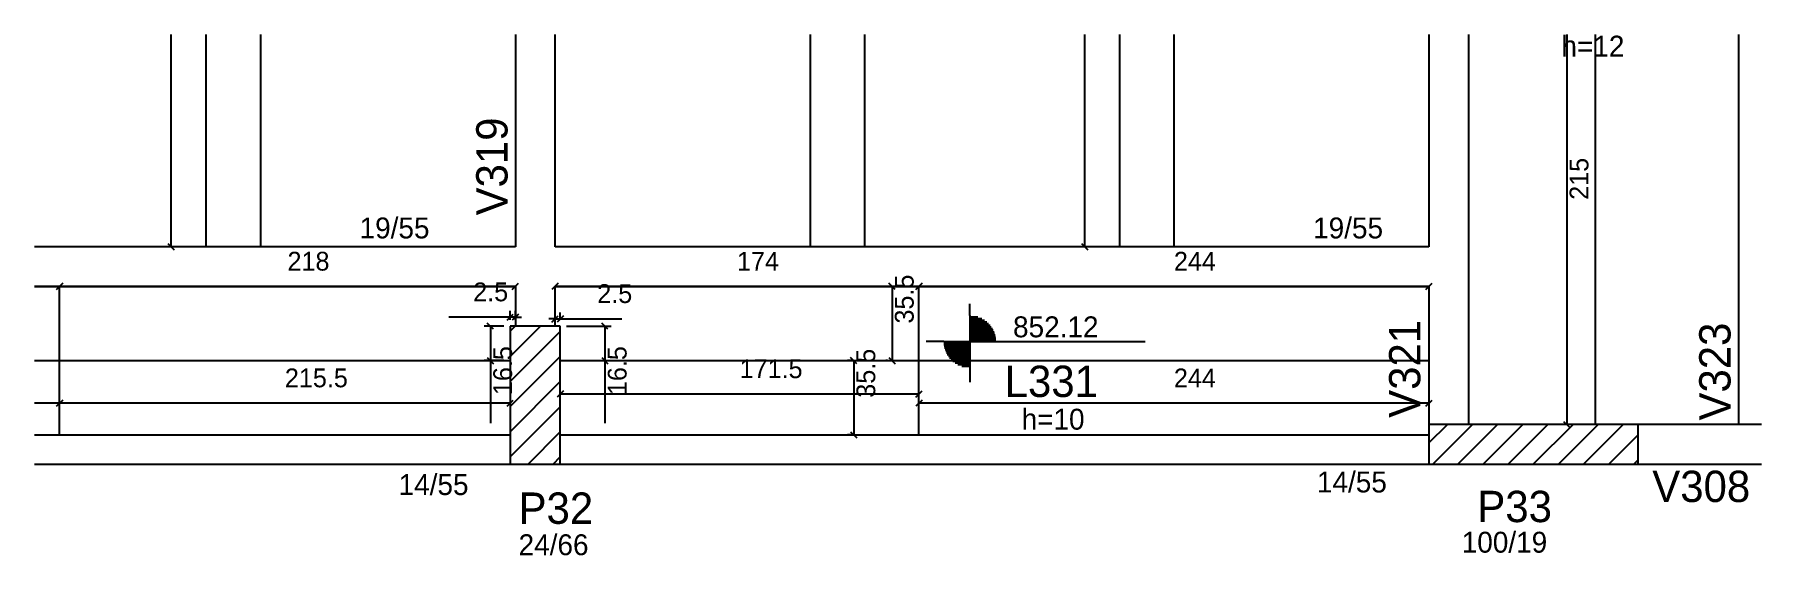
# Model space of a CAD drawing. Header units: metres. Extents: x 4666 to 5492, y 1520 to 1769.
import ezdxf

# ---------------------------------------------------------------- set-up
doc = ezdxf.new("R2010")
doc.units = ezdxf.units.M
for name, color, linetype in [('3', 7, 'Continuous'), ('4', 7, 'Continuous'), ('7', 7, 'Continuous'), ('Painéis', 7, 'Continuous')]:
    doc.layers.add(name, color=color, linetype=linetype)

msp = doc.modelspace()

# ---------------------------------------------------------------- linework, layer by layer
at = {"layer": '3', "color": 3, "lineweight": 25}
for p, q in [((5113.45, 1635.05), (5113.45, 1640.55)), ((4893.57, 1615.47), (4908.03, 1629.94)), ((4893.57, 1627.49), (4896.01, 1629.94)), ((4893.57, 1603.45), (4917.57, 1627.45)), ((5113.45, 1635.05), (5113.45, 1610.05)), ((5113.45, 1634.44), (5117.3, 1634.44)), ((5113.45, 1633.65), (5119.2, 1633.65)), ((5113.45, 1632.85), (5120.53, 1632.85)), ((5113.45, 1632.06), (5121.56, 1632.06)), ((5113.45, 1631.27), (5122.41, 1631.27)), ((5113.45, 1630.48), (5123.12, 1630.48)), ((5113.45, 1629.68), (5123.72, 1629.68)), ((5113.45, 1628.89), (5124.23, 1628.89)), ((5113.45, 1628.1), (5124.66, 1628.1)), ((5113.45, 1627.3), (5125.01, 1627.3)), ((5100.95, 1622.55), (5092.53, 1622.55)), ((5100.95, 1622.55), (5125.95, 1622.55)), ((5113.45, 1621.75), (5100.95, 1621.75)), ((5113.45, 1620.96), (5101.06, 1620.96)), ((5113.45, 1620.17), (5101.18, 1620.17)), ((5113.45, 1619.38), (5101.36, 1619.38)), ((5113.45, 1626.51), (5125.31, 1626.51)), ((5113.45, 1625.72), (5125.55, 1625.72)), ((5113.45, 1624.93), (5125.73, 1624.93)), ((5113.45, 1624.13), (5125.85, 1624.13)), ((5113.45, 1623.34), (5125.95, 1623.34)), ((5125.95, 1622.55), (5197.38, 1622.55)), ((4893.57, 1591.43), (4917.57, 1615.43)), ((5113.45, 1618.58), (5101.6, 1618.58)), ((5113.45, 1617.79), (5101.9, 1617.79)), ((5113.45, 1617), (5102.25, 1617)), ((5113.45, 1616.2), (5102.68, 1616.2)), ((5113.45, 1615.41), (5103.19, 1615.41)), ((5113.45, 1614.62), (5103.79, 1614.62)), ((5113.45, 1613.83), (5104.5, 1613.83)), ((5113.45, 1613.03), (5105.35, 1613.03)), ((5113.45, 1612.24), (5106.38, 1612.24)), ((5113.45, 1611.45), (5107.71, 1611.45)), ((4893.57, 1579.41), (4917.57, 1603.41)), ((5113.45, 1610.65), (5109.61, 1610.65)), ((5113.45, 1610.05), (5113.45, 1603.18)), ((4893.57, 1567.39), (4917.57, 1591.39)), ((4666.07, 1577.94), (4893.57, 1577.94)), ((4902.14, 1563.94), (4917.57, 1579.37)), ((4917.57, 1577.94), (5333.07, 1577.94)), ((5333.07, 1574.14), (5341.87, 1582.94)), ((5334.89, 1563.94), (5353.89, 1582.94)), ((5346.91, 1563.94), (5365.91, 1582.94)), ((5358.93, 1563.94), (5377.93, 1582.94)), ((5370.95, 1563.94), (5389.95, 1582.94)), ((5382.97, 1563.94), (5401.97, 1582.94)), ((5394.99, 1563.94), (5413.99, 1582.94)), ((5407.01, 1563.94), (5426.01, 1582.94)), ((5419.03, 1563.94), (5433.07, 1577.97)), ((4666.07, 1563.94), (4893.57, 1563.94)), ((4914.16, 1563.94), (4917.57, 1567.35)), ((4917.57, 1563.94), (5333.07, 1563.94)), ((5431.05, 1563.94), (5433.07, 1565.95))]:
    msp.add_line(p, q, dxfattribs=at)
for points in [[(4896.07, 1769.49), (4896.07, 1667.94)], [(4915.07, 1667.94), (4915.07, 1769.49)], [(5333.07, 1769.49), (5333.07, 1667.94)], [(5352.07, 1658.44), (5352.07, 1769.49)], [(5481.07, 1769.49), (5481.07, 1582.94)], [(4896.07, 1667.94), (4666.07, 1667.94)], [(5333.07, 1667.94), (4915.07, 1667.94)], [(5352.07, 1582.94), (5352.07, 1658.44)], [(4666.07, 1648.94), (4896.07, 1648.94)], [(4896.07, 1648.94), (4896.07, 1629.94)], [(4915.07, 1648.94), (5333.07, 1648.94)], [(4915.07, 1629.94), (4915.07, 1648.94)], [(5333.07, 1648.94), (5333.07, 1582.94)], [(5481.07, 1582.94), (5433.07, 1582.94)], [(5492.11, 1582.94), (5481.07, 1582.94)], [(5433.07, 1563.94), (5490.57, 1563.94)], [(5490.57, 1563.94), (5492.11, 1563.94)]]:
    msp.add_lwpolyline(points, dxfattribs=at)
at = {"layer": '7', "color": 7, "lineweight": 25}
for points in [[(4917.57, 1629.94), (4893.57, 1629.94)], [(4893.57, 1629.94), (4893.57, 1563.94)], [(4917.57, 1563.94), (4917.57, 1629.94)], [(5433.07, 1582.94), (5333.07, 1582.94)], [(5333.07, 1582.94), (5333.07, 1563.94)], [(5433.07, 1563.94), (5433.07, 1582.94)], [(4893.57, 1563.94), (4917.57, 1563.94)], [(5333.07, 1563.94), (5433.07, 1563.94)]]:
    msp.add_lwpolyline(points, dxfattribs=at)
at = {"layer": 'Painéis', "color": 4, "lineweight": 25}
for p, q in [((4731.33, 1769.49), (4731.33, 1667.94)), ((5168.33, 1769.49), (5168.33, 1667.94)), ((5398.94, 1769.49), (5398.94, 1582.89)), ((4678.07, 1648.94), (4666.07, 1648.94)), ((4896.07, 1648.94), (4678.07, 1648.94)), ((5089.07, 1648.94), (4915.07, 1648.94)), ((5074.04, 1648.94), (5073.28, 1648.94)), ((5076.28, 1648.94), (5076.28, 1613.44)), ((5333.07, 1648.94), (5089.07, 1648.94)), ((4893.57, 1632.94), (4893.57, 1637.24)), ((4896.07, 1632.94), (4896.07, 1637.24)), ((4915.07, 1632.94), (4915.07, 1636.42)), ((4917.57, 1632.94), (4917.57, 1636.42)), ((4893.57, 1634.24), (4864.21, 1634.24)), ((4890.57, 1629.94), (4881.1, 1629.94)), ((4884.1, 1629.94), (4884.1, 1613.44)), ((4896.07, 1634.24), (4893.57, 1634.24)), ((4896.07, 1634.24), (4899.07, 1634.24)), ((4915.07, 1633.42), (4912.07, 1633.42)), ((4915.07, 1633.42), (4917.57, 1633.42)), ((4917.57, 1633.42), (4946.92, 1633.42)), ((4920.57, 1629.94), (4941.87, 1629.94)), ((4938.87, 1629.94), (4938.87, 1613.44)), ((4890.57, 1613.44), (4881.1, 1613.44)), ((4884.1, 1613.44), (4884.1, 1583.47)), ((4920.57, 1613.44), (4941.87, 1613.44)), ((4938.87, 1613.44), (4938.87, 1583.47)), ((5056.8, 1613.44), (5054.91, 1613.44)), ((5057.91, 1613.44), (5057.91, 1577.94)), ((5074.04, 1613.44), (5073.28, 1613.44)), ((5089.07, 1597.46), (4917.57, 1597.46)), ((4678.07, 1593.1), (4666.07, 1593.1)), ((4893.57, 1593.1), (4678.07, 1593.1)), ((5333.07, 1593.1), (5089.07, 1593.1)), ((5056.8, 1577.94), (5054.91, 1577.94))]:
    msp.add_line(p, q, dxfattribs=at)
at = {"layer": 'Painéis', "color": 200, "lineweight": 25}
for p, q in [((4748.08, 1769.49), (4748.08, 1667.94)), ((4774.08, 1769.49), (4774.08, 1667.94)), ((5037.08, 1769.49), (5037.08, 1667.94)), ((5063.08, 1769.49), (5063.08, 1667.94)), ((5185.08, 1769.49), (5185.08, 1667.94)), ((5211.08, 1769.49), (5211.08, 1667.94)), ((5412.57, 1769.49), (5412.57, 1582.89)), ((4678.07, 1577.94), (4678.07, 1648.94)), ((5089.07, 1577.94), (5089.07, 1648.94)), ((4666.07, 1613.44), (4893.57, 1613.44)), ((4917.57, 1613.44), (5333.07, 1613.44))]:
    msp.add_line(p, q, dxfattribs=at)
at = {"layer": 'Painéis', "color": 0, "lineweight": 25}
for p, q in [((4729.83, 1669.44), (4732.83, 1666.44)), ((5166.83, 1669.44), (5169.83, 1666.44)), ((4679.57, 1650.44), (4676.57, 1647.44)), ((4676.57, 1647.44), (4679.57, 1650.44)), ((4894.57, 1647.44), (4897.57, 1650.44)), ((4916.57, 1650.44), (4913.57, 1647.44)), ((5077.78, 1647.44), (5074.78, 1650.44)), ((5090.57, 1650.44), (5087.57, 1647.44)), ((5087.57, 1647.44), (5090.57, 1650.44)), ((5331.57, 1647.44), (5334.57, 1650.44)), ((4892.07, 1632.74), (4895.07, 1635.74)), ((4897.57, 1635.74), (4894.57, 1632.74)), ((4885.6, 1628.44), (4882.6, 1631.44)), ((4913.57, 1631.92), (4916.57, 1634.92)), ((4919.07, 1634.92), (4916.07, 1631.92)), ((4940.37, 1628.44), (4937.37, 1631.44)), ((4882.6, 1614.94), (4885.6, 1611.94)), ((4937.37, 1614.94), (4940.37, 1611.94)), ((5059.41, 1611.94), (5056.41, 1614.94)), ((5074.78, 1614.94), (5077.78, 1611.94)), ((4679.57, 1594.6), (4676.57, 1591.6)), ((4676.57, 1591.6), (4679.57, 1594.6)), ((4892.07, 1591.6), (4895.07, 1594.6)), ((4919.07, 1598.96), (4916.07, 1595.96)), ((5087.57, 1595.96), (5090.57, 1598.96)), ((5090.57, 1594.6), (5087.57, 1591.6)), ((5331.57, 1591.6), (5334.57, 1594.6)), ((5056.41, 1579.44), (5059.41, 1576.44)), ((5397.44, 1584.39), (5400.44, 1581.39))]:
    msp.add_line(p, q, dxfattribs=at)

# ---------------------------------------------------------------- texts
at = {"layer": '3', "color": 3, "lineweight": 25}
for s, p in [('h=12', (5396.43, 1758.92)), ('19/55', (4821.54, 1671.92)), ('19/55', (5277.65, 1671.92)), ('852.12', (5134.11, 1624.61)), ('h=10', (5138.21, 1580.41)), ('14/55', (4840.2, 1549.12)), ('14/55', (5279.47, 1550.36)), ('24/66', (4897.6, 1520.34)), ('100/19', (5348.73, 1521.54))]:
    msp.add_text(s, height=10, dxfattribs=at).set_placement(p)
at = {"layer": '4', "color": 4, "lineweight": 25}
for s, p in [('V319', (4892.32, 1682.94)), ('V321', (5328.96, 1586.08)), ('V323', (5477.32, 1584.79))]:
    msp.add_text(s, height=15, rotation=90, dxfattribs=at).set_placement(p)
for s, p in [('L331', (5130.11, 1596.04)), ('V308', (5439.88, 1545.78)), ('P32', (4897.6, 1535.34)), ('P33', (5356.21, 1536.15))]:
    msp.add_text(s, height=15, dxfattribs=at).set_placement(p)
at = {"layer": 'Painéis', "color": 240, "lineweight": 25}
for s, p in [('215', (5409.34, 1690.39)), ('35.5', (5086.59, 1631.19)), ('16.5', (4894.5, 1596.95)), ('16.5', (4949.27, 1596.95)), ('35.5', (5068.21, 1595.69))]:
    msp.add_text(s, height=9, rotation=90, dxfattribs=at).set_placement(p)
for s, p in [('218', (4787.07, 1656.52)), ('174', (5002.07, 1656.5)), ('244', (5211.07, 1656.5)), ('2.5', (4875.89, 1641.84)), ('2.5', (4935.24, 1641.02)), ('171.5', (5003.32, 1605.06)), ('215.5', (4785.82, 1600.69)), ('244', (5211.07, 1600.66))]:
    msp.add_text(s, height=9, dxfattribs=at).set_placement(p)

doc.saveas('drawing.dxf')
